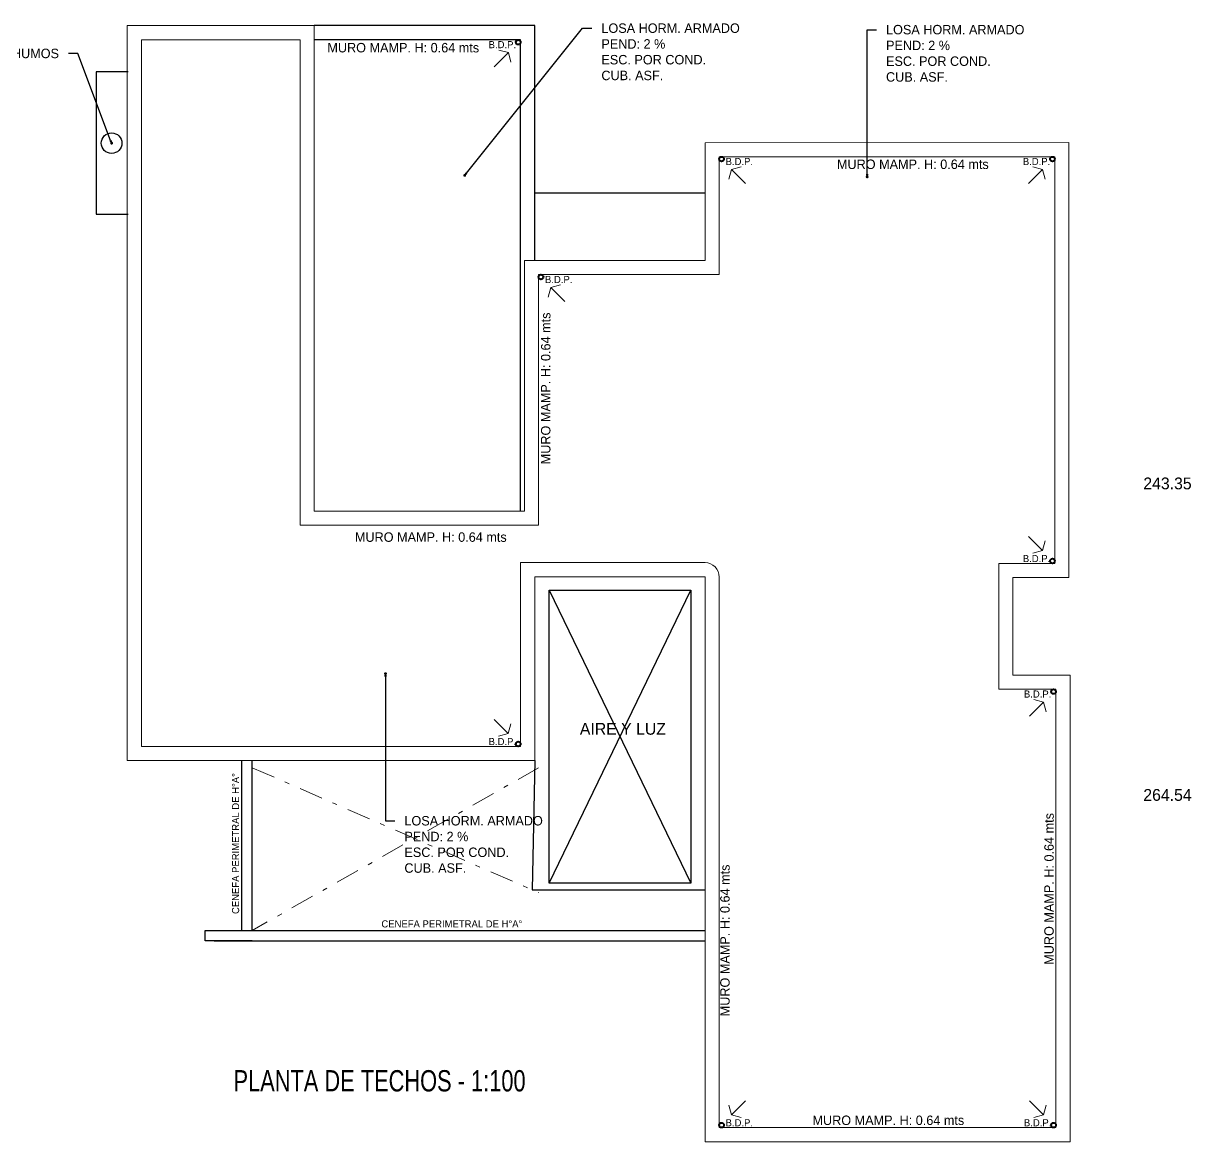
# Model space of a CAD drawing. Extents: x 233 to 569, y -241 to -74.
# Drawn here: x 421.59 to 446.22, y -157.91 to -134.25 of the extents above; entities that cross this region are included whole.
import ezdxf
from ezdxf import colors
from ezdxf.entities.mleader import LeaderData, LeaderLine
from ezdxf.math import Vec2, Vec3

# ---------------------------------------------------------------- set-up
doc = ezdxf.new("R2010")
doc.units = 0
doc.header["$MEASUREMENT"] = 0
doc.linetypes.add('DASHDOT', pattern=[1, 0.5, -0.25, 0, -0.25])
doc.layers.get('0').update_dxf_attribs({"linetype": 'CONTINUOUS', "lineweight": 50})
doc.layers.get('DEFPOINTS').update_dxf_attribs({"linetype": 'CONTINUOUS'})
doc.layers.add('2D TECHOS LINEAS VISTA PISO 1', color=45, linetype='CONTINUOUS')
for name, color, linetype, lineweight in [('2D TECHOS MUROS DE CARGA', 7, 'CONTINUOUS', 9), ('COTAS', 1, 'CONTINUOUS', 9), ('GRAFISMOS', 8, 'CONTINUOUS', 13), ('LINEAS', 2, 'CONTINUOUS', 20), ('TECHOS', 3, 'CONTINUOUS', 40), ('TEXTOGREEN', 3, 'CONTINUOUS', 40)]:
    doc.layers.add(name, color=color, linetype=linetype, lineweight=lineweight)
doc.styles.add('AVANT', font='bahnschrift.ttf')
doc.styles.add('DIN', font='bahnschrift.ttf')
doc.styles.get("Standard").update_dxf_attribs({"font": 'bahnschrift.ttf'})
doc.styles.add('SWISS LT CN BT', font='bahnschrift.ttf')
doc.styles.add('TEMPUS', font='GILC____.TTF')

# ---------------------------------------------------------------- blocks, each defined once
blk = doc.blocks.new('_DOT')
at = {"color": 0, "linetype": 'ByBlock'}
blk.add_line((-0.5, 0), (-1, 0), dxfattribs=at)
at = {"color": 0, "linetype": 'ByBlock', "const_width": 0.5}
blk.add_lwpolyline([(-0.25, 0, 1), (0.25, 0, 1)], format="xyb", close=True, dxfattribs=at)

msp = doc.modelspace()

# ---------------------------------------------------------------- linework, layer by layer
at = {"layer": '2D TECHOS LINEAS VISTA PISO 1'}
for p, q in [((432.4075, -139.0976), (432.4075, -134.3003)), ((432.1075, -134.6003), (427.7417, -134.6003)), ((432.1075, -144.5679), (432.1075, -134.6003)), ((436.0075, -137.8404), (432.4075, -137.8404)), ((432.7075, -146.2379), (435.7075, -152.4396)), ((432.7075, -152.4396), (435.7075, -146.2379)), ((426.2129, -153.4396), (426.2129, -149.8453)), ((432.4075, -149.8453), (432.3534, -152.5811)), ((432.3534, -152.5811), (436.0075, -152.5811)), ((425.6275, -153.6585), (436.0075, -153.6585)), ((426.4329, -153.4396), (436.0075, -153.4396))]:
    msp.add_line(p, q, dxfattribs=at)
for points in [[(432.4075, -139.2673), (432.4075, -134.3003), (427.7417, -134.3003)], [(426.2129, -153.4396), (426.2129, -149.8453)], [(426.4329, -153.4396), (426.4329, -149.8453)], [(426.4329, -153.6585), (425.4329, -153.6585), (425.4329, -153.4396), (426.4329, -153.4396)]]:
    msp.add_lwpolyline(points, dxfattribs=at)
at = {"layer": '2D TECHOS LINEAS VISTA PISO 1', "color": 252, "true_color": 0x939598}
msp.add_lwpolyline([(423.8067, -135.2805), (423.1271, -135.2805), (423.1271, -138.2906), (423.8067, -138.2906)], dxfattribs=at)
at = {"layer": '2D TECHOS LINEAS VISTA PISO 1'}
msp.add_lwpolyline([(432.7075, -146.2379), (435.7075, -146.2379), (435.7075, -152.4396), (432.7075, -152.4396)], close=True, dxfattribs=at)
at = {"layer": '2D TECHOS LINEAS VISTA PISO 1', "color": 252, "true_color": 0x939598}
msp.add_circle((423.4567, -136.7856), 0.2177, dxfattribs=at)
at = {"layer": '2D TECHOS MUROS DE CARGA'}
msp.add_lwpolyline([(436.0074, -145.9579), (436.0075, -157.9071), (443.7278, -157.9071), (443.7278, -148.0361), (442.5182, -148.036), (442.5182, -145.9743), (443.7046, -145.9743), (443.7048, -136.7712), (436.0075, -136.7754), (436.0075, -139.2673), (432.1875, -139.2673), (432.1875, -144.5679), (427.7417, -144.5679), (427.7417, -134.3003), (423.7864, -134.3003), (423.7854, -149.8453), (432.4075, -149.8453), (432.4075, -145.9579), (436.0075, -145.9579)], close=True, dxfattribs=at)
msp.add_lwpolyline([(436.3074, -145.9637), (436.3075, -157.6071), (443.4278, -157.6071), (443.4278, -148.3361), (442.2181, -148.336), (442.2182, -145.6743), (443.4046, -145.6743), (443.4048, -137.0714), (436.3075, -137.0752), (436.3075, -139.5673), (432.4875, -139.5673), (432.4875, -144.8679), (427.4417, -144.8679), (427.4417, -134.6003), (424.0864, -134.6003), (424.0854, -149.5453), (432.1075, -149.5453), (432.1075, -145.6579), (436.0075, -145.6579, -0.4198186)], format="xyb", close=True, dxfattribs=at)
at = {"layer": 'COTAS'}
for p, q in [((431.5502, -135.168), (431.8474, -134.8708)), ((436.8648, -137.639), (436.5677, -137.3419)), ((442.8475, -137.639), (443.1446, -137.3419)), ((433.0447, -140.1349), (432.7475, -139.8377)), ((442.8475, -145.1067), (443.1446, -145.4039)), ((442.8707, -148.9037), (443.1678, -148.6065)), ((431.5494, -148.9777), (431.8466, -149.2749)), ((436.8646, -157.0395), (436.5675, -157.3367)), ((442.8707, -157.0395), (443.1678, -157.3367))]:
    msp.add_line(p, q, dxfattribs=at)
at = {"layer": 'GRAFISMOS', "linetype": 'DASHDOT'}
for p, q in [((432.4875, -149.998), (426.4329, -153.4396)), ((426.4329, -149.998), (432.4875, -152.6396))]:
    msp.add_line(p, q, dxfattribs=at)
at = {"layer": 'LINEAS'}
for p, q in [((431.8474, -134.8708), (431.6431, -134.8161)), ((431.8474, -134.8708), (431.9021, -135.0751)), ((436.5677, -137.3419), (436.5129, -137.5462)), ((436.5677, -137.3419), (436.772, -137.2871)), ((443.1446, -137.3419), (442.9403, -137.2871)), ((443.1446, -137.3419), (443.1994, -137.5462)), ((432.7475, -139.8377), (432.6927, -140.042)), ((432.7475, -139.8377), (432.9518, -139.7829)), ((443.1446, -145.4039), (443.1994, -145.1996)), ((443.1446, -145.4039), (442.9403, -145.4586)), ((443.1678, -148.6065), (442.9635, -148.5518)), ((443.1678, -148.6065), (443.2226, -148.8108)), ((431.8466, -149.2749), (431.9013, -149.0706)), ((431.8466, -149.2749), (431.6423, -149.3296)), ((436.5675, -157.3367), (436.5127, -157.1324)), ((436.5675, -157.3367), (436.7718, -157.3915)), ((443.1678, -157.3367), (442.9635, -157.3915)), ((443.1678, -157.3367), (443.2226, -157.1324))]:
    msp.add_line(p, q, dxfattribs=at)
at = {"layer": 'TECHOS'}
for centre in [(432.0573, -134.6504), (436.3577, -137.1214), (443.3546, -137.1214), (432.5375, -139.6173), (443.3546, -145.6243), (443.3778, -148.3861), (432.0566, -149.4953), (436.3575, -157.5571), (443.3778, -157.5571)]:
    msp.add_circle(centre, 0.05, dxfattribs=at)

# ---------------------------------------------------------------- texts
at = {"style": 'TEMPUS'}
msp.add_text('PLANTA DE TECHOS - 1:100', height=0.45, dxfattribs=at).set_placement((426.0348, -156.8432))
at = {"layer": 'DEFPOINTS', "style": 'AVANT'}
for s, p in [('243.35', (445.2765, -144.1077)), ('264.54', (445.2765, -150.6971))]:
    msp.add_text(s, height=0.25, dxfattribs=at).set_placement(p)
at = {"layer": 'LINEAS'}
for s, height, p in [('MURO MAMP. H: 0.64 mts', 0.2, (428.0199, -134.8659)), ('MURO MAMP. H: 0.64 mts', 0.2, (438.7971, -137.3321)), ('MURO MAMP. H: 0.64 mts', 0.2, (428.6025, -145.2182)), ('CENEFA PERIMETRAL DE H°A°', 0.15, (429.1628, -153.3749)), ('MURO MAMP. H: 0.64 mts', 0.2, (438.2796, -157.5536))]:
    msp.add_text(s, height=height, dxfattribs=at).set_placement(p)
at = {"layer": 'LINEAS', "style": 'SWISS LT CN BT'}
for p in [(431.4314, -134.777), (436.4428, -137.2481), (442.7287, -137.2481), (432.6226, -139.7439), (442.7287, -145.6476), (442.7519, -148.5127), (431.4307, -149.5186), (436.4426, -157.5805), (442.7519, -157.5805)]:
    msp.add_text('B.D.P.', height=0.15, dxfattribs=at).set_placement(p)
at = {"layer": 'LINEAS'}
for s, height, p in [('MURO MAMP. H: 0.64 mts', 0.2, (432.7375, -143.5782)), ('CENEFA PERIMETRAL DE H°A°', 0.15, (426.1541, -153.0906)), ('MURO MAMP. H: 0.64 mts', 0.2, (443.3821, -154.1645)), ('MURO MAMP. H: 0.64 mts', 0.2, (436.5286, -155.2544))]:
    msp.add_text(s, height=height, rotation=90, dxfattribs=at).set_placement(p)
at = {"layer": 'TEXTOGREEN'}
msp.add_text('AIRE Y LUZ', height=0.25, dxfattribs=at).set_placement((433.3597, -149.2986))

# ---------------------------------------------------------------- leaders
ml = msp.add_multileader_mtext('Standard')
ml.set_content('LOSA HORM. ARMADO\\PPEND: 2 %\\PESC. POR COND.\\PCUB. ASF.', color=3, style='DIN')
ml.set_leader_properties(color=1)
ml.set_arrow_properties(name='DOT')
ml.build(insert=Vec2(0, 0))
ml.multileader.update_dxf_attribs({"dogleg_length": 0.2, "arrow_head_size": 0.06})
ctx = ml.context
ctx.base_point, ctx.char_height, ctx.arrow_head_size, ctx.landing_gap_size, ctx.plane_origin = Vec3(433.6153, -134.3541), 0.2, 0.06, 0.2, Vec3(433.4153, -137.4674)
notes = []
notes.append((ctx, [(0, (1, 1, 0), (433.4153, -134.3541), (1, 0), 0.2, [(0, [(430.9246, -137.4674)], 0, [])])]))
ctx.mtext.insert, ctx.mtext.flow_direction = Vec3(433.8153, -134.2531), 5
ml = msp.add_multileader_mtext('Standard')
ml.set_content('LOSA HORM. ARMADO\\PPEND: 2 %\\PESC. POR COND.\\PCUB. ASF.', color=3, style='DIN')
ml.set_leader_properties(color=1)
ml.set_arrow_properties(name='DOT')
ml.build(insert=Vec2(0, 0))
ml.multileader.update_dxf_attribs({"dogleg_length": 0.2, "arrow_head_size": 0.06})
ctx = ml.context
ctx.base_point, ctx.char_height, ctx.arrow_head_size, ctx.landing_gap_size, ctx.plane_origin = Vec3(439.6354, -134.3857), 0.2, 0.06, 0.2, Vec3(439.4354, -137.499)
notes.append((ctx, [(0, (1, 1, 0), (439.4354, -134.3857), (1, 0), 0.2, [(0, [(439.4354, -137.499)], 0, [])])]))
ctx.mtext.insert, ctx.mtext.flow_direction = Vec3(439.8354, -134.2846), 5
ml = msp.add_multileader_mtext('Standard')
ml.set_content('COND. DE HUMOS', color=3, style='DIN')
ml.set_leader_properties(color=1)
ml.set_arrow_properties(name='DOT')
ml.build(insert=Vec2(0, 0))
ml.multileader.update_dxf_attribs({"dogleg_length": 0.2, "arrow_head_size": 0.06})
ctx = ml.context
ctx.base_point, ctx.char_height, ctx.arrow_head_size, ctx.landing_gap_size, ctx.plane_origin = Vec3(419.9648, -134.8886), 0.2, 0.06, 0.2, Vec3(423.4567, -136.7856)
ctx.text_align_type = 2
notes.append((ctx, [(1, (1, 1, 0), (422.7439, -134.8886), (-1, 0), 0.2, [(0, [(423.4567, -136.7856)], 0, [])])]))
ctx.mtext.insert, ctx.mtext.alignment, ctx.mtext.flow_direction = Vec3(422.3439, -134.7876), 3, 5
ml = msp.add_multileader_mtext('Standard')
ml.set_content('LOSA HORM. ARMADO\\PPEND: 2 %\\PESC. POR COND.\\PCUB. ASF.', color=3, style='DIN')
ml.set_leader_properties(color=1)
ml.set_arrow_properties(name='DOT')
ml.build(insert=Vec2(0, 0))
ml.multileader.update_dxf_attribs({"dogleg_length": 0.2, "arrow_head_size": 0.06})
ctx = ml.context
ctx.base_point, ctx.char_height, ctx.arrow_head_size, ctx.landing_gap_size, ctx.plane_origin = Vec3(429.4492, -151.1191), 0.2, 0.06, 0.2, Vec3(429.2492, -148.0057)
notes.append((ctx, [(0, (1, 1, 0), (429.2492, -151.1191), (1, 0), 0.2, [(0, [(429.2492, -148.0057)], 0, [])])]))
ctx.mtext.insert, ctx.mtext.flow_direction = Vec3(429.6492, -151.018), 5
for ctx, leaders in notes:
    for number, flags, end, landing, length, lines in leaders:
        leader = LeaderData()
        leader.index, (leader.has_last_leader_line, leader.has_dogleg_vector, leader.attachment_direction) = number, flags
        leader.last_leader_point, leader.dogleg_vector, leader.dogleg_length = Vec3(end), Vec3(landing), length
        for number, points, colour, breaks in lines:
            line = LeaderLine()
            line.index, line.vertices, line.color, line.breaks = number, Vec3.list(points), colors.encode_raw_color(colour), breaks
            leader.lines.append(line)
        ctx.leaders.append(leader)

doc.saveas('drawing.dxf')
